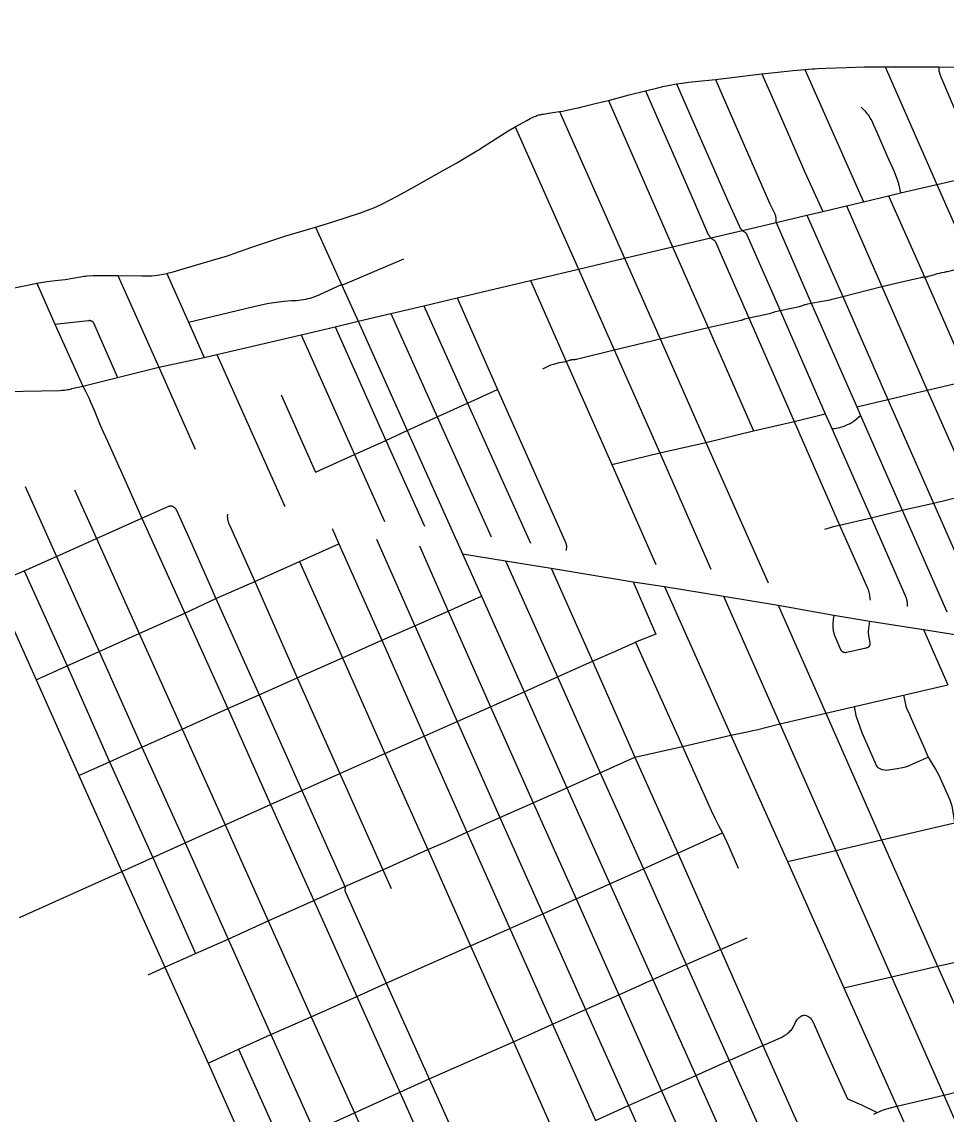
# Model space of a CAD drawing. Header units: inches. Extents: x 326453 to 344102, y 4677180 to 4689621.
# Drawn here: x 336058 to 338218, y 4686055 to 4688607 of the extents above; entities that cross this region are included whole.
import ezdxf

# ---------------------------------------------------------------- set-up
doc = ezdxf.new("R2010")
doc.units = ezdxf.units.IN
doc.header["$MEASUREMENT"] = 0
doc.layers.add('Street_Centreline', color=7, linetype='Continuous')

msp = doc.modelspace()

# ---------------------------------------------------------------- linework, layer by layer
at = {"layer": 'Street_Centreline'}
for p, q in [((337677.3, 4688472.7204), (337785.5711, 4688485.9256)), ((337886.3752, 4688496.1935), (338023.0824, 4688186.846)), ((338073.7624, 4688502.3652), (338194.3544, 4688227.2676)), ((338073.7624, 4688502.3652), (338198.8839, 4688502.0654)), ((337427.1832, 4688423.7911), (337577.356, 4688081.65)), ((337312.8833, 4688397.5463), (337464.9904, 4688055.1304)), ((337209.9152, 4688362.2047), (337357.1836, 4688029.6868)), ((338194.3544, 4688227.2676), (338302.4866, 4688252.5087)), ((338109.5698, 4688207.601), (338194.3544, 4688227.2676)), ((338194.3544, 4688227.2676), (338276.9779, 4688039.0686)), ((338081.3592, 4688200.6), (338109.5698, 4688207.601)), ((337927.7052, 4688164.336), (337983.6112, 4688177.3319)), ((337983.6112, 4688177.3319), (338023.0824, 4688186.846)), ((337983.6112, 4688177.3319), (338066.1654, 4687989.46)), ((338023.0824, 4688186.846), (338081.3592, 4688200.6)), ((338081.3592, 4688200.6), (338165.3376, 4688011.6477)), ((337819.1327, 4688138.4606), (337890.7076, 4688155.6044)), ((337890.7076, 4688155.6044), (337927.7052, 4688164.336)), ((337890.7076, 4688155.6044), (337974.551, 4687965.7584)), ((336743.4383, 4688127.7381), (336803.8677, 4687994.0652)), ((337740.6074, 4688120.139), (337819.1327, 4688138.4606)), ((337819.1327, 4688138.4606), (337900.956, 4687950.3772)), ((337577.356, 4688081.65), (337666.6519, 4688102.7823)), ((337464.9904, 4688055.1304), (337577.356, 4688081.65)), ((337577.356, 4688081.65), (337660.2088, 4687893.8562)), ((337357.1836, 4688029.6868), (337464.9904, 4688055.1304)), ((337464.9904, 4688055.1304), (337547.9559, 4687867.4886)), ((337245.1924, 4688003.2388), (337357.1836, 4688029.6868)), ((337357.1836, 4688029.6868), (337440.6022, 4687841.4336)), ((336092.5634, 4687997.2198), (336134.7675, 4687901.2714)), ((336281.6074, 4688014.8304), (336377.61, 4687800.6776)), ((336395.9238, 4688019.903), (336446.8411, 4687905.73)), ((337074.3788, 4687962.8996), (337245.1924, 4688003.2388)), ((337245.1924, 4688003.2388), (337328.712, 4687814.3255)), ((338165.3376, 4688011.6477), (338271.0664, 4687770.5948)), ((336803.8677, 4687994.0652), (336842.8436, 4687908.22)), ((337974.551, 4687965.7584), (338066.1654, 4687989.46)), ((338066.1654, 4687989.46), (338171.8836, 4687747.1428)), ((336996.2444, 4687944.4472), (337074.3788, 4687962.8996)), ((337074.3788, 4687962.8996), (337168.7432, 4687749.1936)), ((337900.956, 4687950.3772), (338007.2812, 4687708.2216)), ((337974.551, 4687965.7584), (338079.988, 4687725.4136)), ((336842.8436, 4687908.22), (336919.4656, 4687926.3152)), ((336919.4656, 4687926.3152), (336996.2444, 4687944.4472)), ((336919.4656, 4687926.3152), (337027.6608, 4687685.1028)), ((336996.2444, 4687944.4472), (337098.136, 4687717.1184)), ((337828.0588, 4687933.122), (337933.8357, 4687692.087)), ((336134.7675, 4687901.2714), (336199.9477, 4687756.338)), ((336446.8411, 4687905.73), (336483.4997, 4687823.5406)), ((336709.8084, 4687876.8024), (336788.9412, 4687895.4904)), ((336788.9412, 4687895.4904), (336842.8436, 4687908.22)), ((336788.9412, 4687895.4904), (336907.9656, 4687629.8348)), ((336842.8436, 4687908.22), (336957.1152, 4687653.0556)), ((337754.8932, 4687915.8032), (337861.4687, 4687674.23)), ((336513.1256, 4687830.3536), (336709.8084, 4687876.8024)), ((336709.8084, 4687876.8024), (336834.786, 4687596.942)), ((337547.9559, 4687867.4886), (337660.2088, 4687893.8562)), ((337660.2088, 4687893.8562), (337766.199, 4687652.1877)), ((337440.6022, 4687841.4336), (337547.9559, 4687867.4886)), ((337547.9559, 4687867.4886), (337655.1716, 4687624.9636)), ((336377.61, 4687800.6776), (336483.4997, 4687823.5406)), ((336483.4997, 4687823.5406), (336513.1256, 4687830.3536)), ((336513.1256, 4687830.3536), (336671.4992, 4687475.6664)), ((337440.6022, 4687841.4336), (337547.0558, 4687601.216)), ((336281.0879, 4687776.526), (336377.61, 4687800.6776)), ((336377.61, 4687800.6776), (336462.6591, 4687609.799)), ((337328.712, 4687814.3255), (337434.9714, 4687574.0045)), ((336199.9477, 4687756.338), (336281.0879, 4687776.526)), ((338171.8836, 4687747.1428), (338271.0664, 4687770.5948)), ((337098.136, 4687717.1184), (337168.7432, 4687749.1936)), ((338079.988, 4687725.4136), (338171.8836, 4687747.1428)), ((338171.8836, 4687747.1428), (338278.4399, 4687505.6539)), ((336663.3027, 4687736.0938), (336743.5104, 4687555.9156)), ((337027.6608, 4687685.1028), (337098.136, 4687717.1184)), ((337098.136, 4687717.1184), (337245.4226, 4687390.0839)), ((338007.2812, 4687708.2216), (338079.988, 4687725.4136)), ((338079.988, 4687725.4136), (338186.4556, 4687483.5912)), ((337861.4687, 4687674.23), (337933.8357, 4687692.087)), ((337933.8357, 4687692.087), (337949.2127, 4687657.8089)), ((338007.2812, 4687708.2216), (338016.2712, 4687688.111)), ((336957.1152, 4687653.0556), (337027.6606, 4687685.1027)), ((337027.6608, 4687685.1028), (337153.4947, 4687405.2486)), ((337766.199, 4687652.1877), (337861.4687, 4687674.23)), ((337861.4687, 4687674.23), (337967.2392, 4687432.104)), ((338016.2712, 4687688.111), (338113.2632, 4687466.848)), ((336907.9656, 4687629.8348), (336957.1152, 4687653.0556)), ((336957.1152, 4687653.0556), (337086.2677, 4687365.1054)), ((337655.1716, 4687624.9636), (337766.199, 4687652.1877)), ((337949.2127, 4687657.8089), (338040.6524, 4687449.5812)), ((336834.786, 4687596.942), (336907.9656, 4687629.8348)), ((336907.9656, 4687629.8348), (336997.6821, 4687430.0469)), ((337547.0558, 4687601.216), (337655.1716, 4687624.9636)), ((337655.1716, 4687624.9636), (337800.622, 4687297.244)), ((336743.5104, 4687555.9156), (336834.786, 4687596.942)), ((336834.786, 4687596.942), (336904.598, 4687440.7944)), ((337434.9715, 4687574.0045), (337547.0558, 4687601.216)), ((337547.0558, 4687601.216), (337666.2744, 4687329.8905)), ((337434.9715, 4687574.0045), (337537.8579, 4687340.0822)), ((336065.2183, 4687522.3815), (336138.57, 4687359.1716)), ((336181.0508, 4687514.8986), (336231.8912, 4687400.8848)), ((338186.4556, 4687483.5912), (338278.4399, 4687505.6539)), ((338040.6524, 4687449.5812), (338113.2632, 4687466.848)), ((338113.2632, 4687466.848), (338186.4556, 4687483.5912)), ((338113.2632, 4687466.848), (338217.8343, 4687230.2012)), ((338186.4556, 4687483.5912), (338301.1152, 4687221.89)), ((336231.8912, 4687400.8848), (336338.098, 4687448.3572)), ((336338.098, 4687448.3572), (336437.9132, 4687226.9456)), ((337967.2392, 4687432.104), (338040.6524, 4687449.5812)), ((336781.9846, 4687424.0538), (336797.7076, 4687388.7284)), ((336138.57, 4687359.1716), (336231.8912, 4687400.8848)), ((336231.8912, 4687400.8848), (336331.752, 4687179.48)), ((336706.4348, 4687347.6288), (336797.7076, 4687388.7284)), ((336797.7076, 4687388.7284), (336897.9589, 4687163.8897)), ((336885.8073, 4687399.5538), (336975.3948, 4687197.3724)), ((336985.8705, 4687383.6001), (337052.876, 4687231.5924)), ((337086.2677, 4687365.1054), (337131.0192, 4687266.1044)), ((337086.2677, 4687365.1054), (337187.0336, 4687348.8004)), ((336063.3629, 4687325.6394), (336138.57, 4687359.1716)), ((336138.57, 4687359.1716), (336238.3344, 4687137.588)), ((336601.5164, 4687300.3848), (336706.4348, 4687347.6288)), ((336706.4348, 4687347.6288), (336806.2472, 4687122.6672)), ((337187.0336, 4687348.8004), (337308.2258, 4687078.2886)), ((337187.0336, 4687348.8004), (337293.528, 4687331.5684)), ((335990.7191, 4687295.2327), (336063.3629, 4687325.6394)), ((336063.3629, 4687325.6394), (336163.1558, 4687103.7921)), ((337293.528, 4687331.5684), (337485.5384, 4687300.282)), ((337293.528, 4687331.5684), (337389.9429, 4687114.8982)), ((335990.7191, 4687295.2327), (336091.2002, 4687071.2286)), ((336511.0189, 4687260.6666), (336601.5164, 4687300.3848)), ((336601.5164, 4687300.3848), (336700.902, 4687076.1408)), ((337485.5384, 4687300.282), (337558.3836, 4687288.7128)), ((337558.3836, 4687288.7128), (337713.1364, 4686942.0012)), ((337558.3836, 4687288.7128), (337696.2883, 4687266.4859)), ((336437.9132, 4687226.9456), (336511.0189, 4687260.6666)), ((336511.0189, 4687260.6666), (336611.7484, 4687036.1341)), ((337052.876, 4687231.5924), (337131.0192, 4687266.1044)), ((337131.0192, 4687266.1044), (337230.502, 4687043.2448)), ((337696.2883, 4687266.4859), (337823.7478, 4687245.2229)), ((337696.2883, 4687266.4859), (337827.5701, 4686968.3488)), ((336975.3948, 4687197.3724), (337052.876, 4687231.5924)), ((337052.876, 4687231.5924), (337152.2348, 4687008.5012)), ((337823.7478, 4687245.2229), (337953.9362, 4687222.3108)), ((337823.7478, 4687245.2229), (337934.8561, 4686993.5561)), ((336331.752, 4687179.48), (336437.9132, 4687226.9456)), ((336437.9132, 4687226.9456), (336538.4154, 4687003.9118)), ((337953.9362, 4687222.3108), (338037.7049, 4687208.3953)), ((338037.7049, 4687208.3953), (338162.8343, 4687188.7968)), ((336897.9589, 4687163.8897), (336975.3948, 4687197.3724)), ((336975.3948, 4687197.3724), (337074.5192, 4686974.002)), ((338162.8343, 4687188.7968), (338219.936, 4687059.3908)), ((338162.8343, 4687188.7968), (338302.9533, 4687166.3936)), ((336238.3344, 4687137.588), (336331.752, 4687179.48)), ((336331.752, 4687179.48), (336432.1075, 4686955.8535)), ((336806.2472, 4687122.6672), (336897.9589, 4687163.8897)), ((336897.9589, 4687163.8897), (336997.1432, 4686939.5311)), ((337443.9047, 4687138.4801), (337490.7411, 4687158.8245)), ((336163.1558, 4687103.7921), (336238.3344, 4687137.588)), ((336238.3344, 4687137.588), (336337.8792, 4686913.998)), ((337389.9429, 4687114.8982), (337443.9047, 4687138.4801)), ((336700.902, 4687076.1408), (336806.2472, 4687122.6672)), ((336806.2472, 4687122.6672), (336905.5532, 4686898.9956)), ((337308.2258, 4687078.2886), (337389.9429, 4687114.8982)), ((337389.9429, 4687114.8982), (337489.439, 4686890.2993)), ((336091.2002, 4687071.2286), (336163.1558, 4687103.7921)), ((336163.1558, 4687103.7921), (336262.7052, 4686880.1148)), ((336091.2002, 4687071.2286), (336191.0768, 4686847.8296)), ((336611.7484, 4687036.1341), (336700.902, 4687076.1408)), ((336700.902, 4687076.1408), (336800.5016, 4686852.3616)), ((337230.502, 4687043.2448), (337308.2258, 4687078.2886)), ((337308.2258, 4687078.2886), (337408.24, 4686854.134)), ((337934.8561, 4686993.5561), (338219.936, 4687059.3908)), ((336538.4154, 4687003.9118), (336611.7484, 4687036.1341)), ((336611.7484, 4687036.1341), (336711.4512, 4686812.8308)), ((337152.2348, 4687008.5012), (337230.502, 4687043.2448)), ((337230.502, 4687043.2448), (337330.4008, 4686819.454)), ((336432.1075, 4686955.8535), (336538.4154, 4687003.9118)), ((336538.4154, 4687003.9118), (336638.2152, 4686780.3204)), ((337074.5192, 4686974.002), (337152.2348, 4687008.5012)), ((337152.2348, 4687008.5012), (337251.8275, 4686783.7152)), ((337827.5701, 4686968.3488), (337934.8561, 4686993.5561)), ((337934.8561, 4686993.5561), (338065.4212, 4686697.8616)), ((336337.8792, 4686913.998), (336432.1075, 4686955.8535)), ((336432.1075, 4686955.8535), (336532.63, 4686732.7424)), ((336997.1432, 4686939.5311), (337074.5192, 4686974.002)), ((337074.5192, 4686974.002), (337174.0208, 4686749.7816)), ((337827.5701, 4686968.3488), (337958.3888, 4686673.0184)), ((336905.5532, 4686898.9956), (336997.1432, 4686939.5311)), ((336997.1432, 4686939.5311), (337096.8404, 4686715.3952)), ((337600.2987, 4686915.795), (337713.1364, 4686942.0012)), ((337713.1364, 4686942.0012), (337845.2736, 4686646.7632)), ((336262.7052, 4686880.1148), (336337.8792, 4686913.998)), ((336337.8792, 4686913.998), (336439.146, 4686690.4379)), ((337489.439, 4686890.2993), (337600.2987, 4686915.795)), ((336191.0768, 4686847.8296), (336262.7052, 4686880.1148)), ((336262.7052, 4686880.1148), (336363.3613, 4686656.3448)), ((336800.5016, 4686852.3616), (336905.5532, 4686898.9956)), ((336905.5537, 4686898.9958), (337005.6248, 4686674.756)), ((337408.24, 4686854.134), (337489.439, 4686890.2993)), ((337489.439, 4686890.2993), (337589.318, 4686666.3636)), ((336711.4512, 4686812.8308), (336800.5016, 4686852.3616)), ((336800.5016, 4686852.3616), (336900.4136, 4686627.8808)), ((337330.4008, 4686819.454), (337408.24, 4686854.134)), ((337408.24, 4686854.134), (337509.0408, 4686630.1344)), ((336191.0768, 4686847.8296), (336291.398, 4686624.04)), ((336638.2152, 4686780.3204), (336711.4512, 4686812.8308)), ((336711.4512, 4686812.8308), (336812.2092, 4686588.5828)), ((337251.8275, 4686783.7152), (337330.4008, 4686819.454)), ((337330.4008, 4686819.454), (337430.8724, 4686595.2968)), ((336532.63, 4686732.7424), (336638.2152, 4686780.3204)), ((336638.2152, 4686780.3204), (336739.1364, 4686556.0268)), ((337174.0208, 4686749.7816), (337251.8275, 4686783.7152)), ((337251.8275, 4686783.7152), (337351.7994, 4686559.8431)), ((337096.8404, 4686715.3952), (337174.0208, 4686749.7816)), ((337174.0208, 4686749.7816), (337274.3756, 4686525.2877)), ((338065.4212, 4686697.8616), (338349.816, 4686763.8728)), ((336439.146, 4686690.4379), (336532.63, 4686732.7424)), ((336532.63, 4686732.7424), (336633.1664, 4686508.4736)), ((337096.8404, 4686715.3952), (337196.8188, 4686490.9948)), ((337641.1473, 4686689.8804), (337693.8548, 4686713.7958)), ((337958.3888, 4686673.0184), (338065.4212, 4686697.8616)), ((338065.4212, 4686697.8616), (338195.83, 4686402.5796)), ((336363.3613, 4686656.3448), (336439.146, 4686690.4379)), ((336439.146, 4686690.4379), (336539.7102, 4686466.1365)), ((336900.4136, 4686627.8808), (337005.6248, 4686674.756)), ((337005.6248, 4686674.756), (337105.3683, 4686450.3665)), ((337589.318, 4686666.3636), (337641.1473, 4686689.8804)), ((337845.2736, 4686646.7632), (337958.3888, 4686673.0184)), ((337958.3888, 4686673.0184), (338088.488, 4686377.8044)), ((336291.398, 4686624.04), (336363.3613, 4686656.3448)), ((336363.3613, 4686656.3448), (336463.4985, 4686432.2305)), ((337509.0408, 4686630.1344), (337589.318, 4686666.3636)), ((337589.318, 4686666.3636), (337689.0938, 4686441.8156)), ((337845.2736, 4686646.7632), (337977.1604, 4686352.1092)), ((336052.1256, 4686516.3939), (336291.398, 4686624.04)), ((336291.398, 4686624.04), (336391.8524, 4686400.1852)), ((336812.2092, 4686588.5828), (336900.4136, 4686627.8808)), ((336900.4136, 4686627.8808), (336919.8308, 4686583.9232)), ((337430.8724, 4686595.2968), (337509.0408, 4686630.1344)), ((337509.0408, 4686630.1344), (337608.9276, 4686406.716)), ((337351.7994, 4686559.8431), (337430.8724, 4686595.2968)), ((337430.8724, 4686595.2968), (337530.986, 4686371.9376)), ((336739.1364, 4686556.0268), (336812.2092, 4686588.5828)), ((336633.1664, 4686508.4736), (336739.1364, 4686556.0268)), ((336739.1364, 4686556.0268), (336839.7724, 4686332.368)), ((337274.3756, 4686525.2877), (337351.7994, 4686559.8431)), ((337351.7994, 4686559.8431), (337451.6336, 4686336.235)), ((337196.8188, 4686490.9948), (337274.3756, 4686525.2877)), ((337274.3756, 4686525.2877), (337374.1547, 4686301.7127)), ((336539.7102, 4686466.1365), (336633.1664, 4686508.4736)), ((336633.1664, 4686508.4736), (336733.5316, 4686284.5868)), ((336463.4985, 4686432.2305), (336539.7102, 4686466.1365)), ((336539.7102, 4686466.1365), (336639.4755, 4686243.3318)), ((337105.3683, 4686450.3665), (337196.8188, 4686490.9948)), ((337196.8188, 4686490.9948), (337296.965, 4686267.2014)), ((337689.0938, 4686441.8156), (337751.4127, 4686469.2111)), ((338195.83, 4686402.5796), (338479.7984, 4686468.1216)), ((336908.6338, 4686362.9438), (337105.3683, 4686450.3665)), ((337105.3683, 4686450.3665), (337205.5808, 4686226.0907)), ((337608.9276, 4686406.716), (337689.0938, 4686441.8156)), ((337689.0938, 4686441.8156), (337787.9616, 4686217.5392)), ((336391.8524, 4686400.1852), (336463.4985, 4686432.2305)), ((336352.5238, 4686382.5946), (336391.8524, 4686400.1852)), ((336391.8524, 4686400.1852), (336492.394, 4686176.1368)), ((337530.986, 4686371.9376), (337608.9276, 4686406.716)), ((337608.9276, 4686406.716), (337709.5385, 4686182.2548)), ((338088.488, 4686377.8044), (338195.83, 4686402.5796)), ((338195.83, 4686402.5796), (338317.0452, 4686128.1144)), ((337451.6336, 4686336.235), (337530.986, 4686371.9376)), ((337530.986, 4686371.9376), (337631.8392, 4686147.6114)), ((337977.1604, 4686352.1092), (338088.488, 4686377.8044)), ((338088.488, 4686377.8044), (338210.2148, 4686101.5892)), ((336839.7724, 4686332.368), (336908.6338, 4686362.9438)), ((336908.6338, 4686362.9438), (337008.9632, 4686139.5708)), ((337977.1604, 4686352.1092), (338100.8944, 4686075.6704)), ((336733.5316, 4686284.5868), (336839.7724, 4686332.368)), ((336839.7724, 4686332.368), (336940.5084, 4686108.4864)), ((337374.1547, 4686301.7127), (337451.6336, 4686336.235)), ((337451.6336, 4686336.235), (337551.5917, 4686111.7245)), ((337296.965, 4686267.2014), (337374.1547, 4686301.7127)), ((337374.1547, 4686301.7127), (337474.1679, 4686077.5434)), ((336639.4755, 4686243.3318), (336733.5316, 4686284.5868)), ((336733.5316, 4686284.5868), (336834.1292, 4686060.1812)), ((337205.5808, 4686226.0907), (337296.965, 4686267.2014)), ((337296.965, 4686267.2014), (337397.2124, 4686042.2287)), ((336563.8561, 4686208.8645), (336639.4755, 4686243.3318)), ((336639.4755, 4686243.3318), (336740.1992, 4686017.5292)), ((337008.9632, 4686139.5708), (337205.5808, 4686226.0907)), ((337205.5808, 4686226.0907), (337305.5198, 4686002.0484)), ((337709.5385, 4686182.2548), (337787.9616, 4686217.5392)), ((337787.9616, 4686217.5392), (337892.0985, 4685984.519)), ((336492.394, 4686176.1368), (336563.8561, 4686208.8645)), ((336563.8561, 4686208.8645), (336664.6269, 4685983.6828)), ((336492.394, 4686176.1368), (336592.9744, 4685951.5265)), ((337631.8392, 4686147.6114), (337709.5385, 4686182.2548)), ((337709.5385, 4686182.2548), (337814.0232, 4685949.4708)), ((336940.5084, 4686108.4864), (337008.9632, 4686139.5708)), ((337008.9632, 4686139.5708), (337109.5316, 4685914.9296)), ((337551.5917, 4686111.7245), (337631.8392, 4686147.6114)), ((337631.8392, 4686147.6114), (337735.9864, 4685914.5696)), ((337474.1679, 4686077.5434), (337551.5917, 4686111.7245)), ((337551.5917, 4686111.7245), (337708.5319, 4685760.7383)), ((338210.2148, 4686101.5892), (338317.0452, 4686128.1144)), ((336834.1292, 4686060.1812), (336940.5084, 4686108.4864)), ((336940.5084, 4686108.4864), (337040.886, 4685884.2516)), ((338100.8944, 4686075.6704), (338210.2148, 4686101.5892)), ((336740.1992, 4686017.5292), (336834.1292, 4686060.1812)), ((336834.1292, 4686060.1812), (336934.4326, 4685836.7567)), ((337397.2124, 4686042.2287), (337474.1679, 4686077.5434)), ((337474.1679, 4686077.5434), (337624.4221, 4685740.5464)), ((338100.8944, 4686075.6704), (338193.3278, 4685870.2809))]:
    msp.add_line(p, q, dxfattribs=at)
for points in [[(338198.8839, 4688502.0654), (338311.2578, 4688500.5611), (338480.591, 4688497.1349), (338485.8953, 4688497.1208), (338491.1968, 4688497.2932), (338496.4889, 4688497.6519), (338501.7652, 4688498.1964), (338507.019, 4688498.926), (338512.244, 4688499.8399), (338517.4336, 4688500.9369), (338538.9108, 4688506.8273), (338619.1887, 4688534.4202), (338640.1786, 4688541.2686), (338654.1766, 4688545.5838), (338668.3081, 4688549.4392), (338697.1977, 4688556.8497), (338785.1973, 4688580.7915), (338841.401, 4688596.0634), (338846.4337, 4688597.3467), (338851.504, 4688598.4719), (338856.6071, 4688599.4379), (338861.7378, 4688600.2437), (338888.8139, 4688607.0514)], [(337785.5711, 4688485.9256), (337816.1742, 4688489.1976), (337858.6421, 4688493.6839), (337886.3752, 4688496.1935)], [(337785.5711, 4688485.9256), (337821.0926, 4688404.6913), (337886.2045, 4688256.4417), (337927.7052, 4688164.336)], [(337886.3752, 4688496.1935), (337902.9873, 4688497.0496), (337909.1909, 4688497.5336), (337915.4067, 4688497.8195), (337934.7235, 4688498.5922), (337959.2733, 4688499.4583), (337983.6884, 4688500.2314), (338024.8242, 4688501.7772), (338066.5418, 4688502.3652), (338073.7624, 4688502.3652)], [(338198.8839, 4688502.0654), (338198.8839, 4688497.7355), (338198.8336, 4688497.152), (338198.8023, 4688496.5671), (338198.7903, 4688495.9815), (338198.7974, 4688495.3959), (338198.8236, 4688494.8108), (338198.869, 4688494.2268), (338198.9335, 4688493.6447), (338199.017, 4688493.065), (338199.1194, 4688492.4883), (338199.2406, 4688491.9152), (338199.3805, 4688491.3465), (338199.5389, 4688490.7826), (338201.4043, 4688484.8715), (338203.451, 4688479.0207), (338205.677, 4688473.2357), (338208.0803, 4688467.5221), (338227.9283, 4688422.2986), (338265.3588, 4688337.4394), (338290.4031, 4688280.6525), (338302.4866, 4688252.5087)], [(337513.9803, 4688445.915), (337542.8992, 4688453.3196), (337554.6692, 4688456.125), (337566.5261, 4688458.5365), (337586.0947, 4688462.1594)], [(337586.0947, 4688462.1594), (337599.6002, 4688464.313), (337614.6033, 4688466.484), (337629.6627, 4688468.2214), (337677.3, 4688472.7204)], [(337586.0947, 4688462.1594), (337708.238, 4688183.8948), (337733.1055, 4688129.0247), (337733.4209, 4688128.3596), (337733.759, 4688127.7058), (337734.1193, 4688127.064), (337734.5016, 4688126.435), (337734.9054, 4688125.8195), (337735.33, 4688125.2183), (337735.7752, 4688124.6321), (337736.2403, 4688124.0616), (337736.7247, 4688123.5075), (337737.228, 4688122.9703), (337737.7494, 4688122.4508), (337738.2885, 4688121.9496), (337738.8444, 4688121.4673), (337739.4167, 4688121.0043), (337740.0046, 4688120.5614), (337740.6074, 4688120.139)], [(337677.3, 4688472.7204), (337708.1773, 4688401.3087), (337804.437, 4688182.4599), (337815.7341, 4688158.7675), (337816.1377, 4688157.7852), (337816.5076, 4688156.7896), (337816.8432, 4688155.782), (337817.1443, 4688154.7635), (337817.4105, 4688153.7354), (337817.6414, 4688152.6987), (337817.8369, 4688151.6548), (337817.9966, 4688150.6049), (337818.1204, 4688149.5501), (337818.2082, 4688148.4917), (337818.2598, 4688147.4309), (337818.2752, 4688146.3689), (337818.2544, 4688145.3071), (337818.1973, 4688144.2466), (337818.1754, 4688143.8453), (337818.1666, 4688143.4435), (337818.1708, 4688143.0416), (337818.1881, 4688142.64), (337818.2184, 4688142.2393), (337818.2618, 4688141.8397), (337818.3181, 4688141.4418), (337818.3873, 4688141.0459), (337818.4694, 4688140.6525), (337818.5643, 4688140.2619), (337818.6717, 4688139.8746), (337818.7918, 4688139.4911), (337819.1327, 4688138.4606)], [(337427.1832, 4688423.7911), (337475.7132, 4688436.3508), (337513.9803, 4688445.915)], [(337513.9803, 4688445.915), (337540.574, 4688385.7183), (337578.0487, 4688300.3072), (337628.2928, 4688184.6213), (337659.7996, 4688112.445), (337660.2128, 4688111.5409), (337660.6567, 4688110.6515), (337661.1308, 4688109.7777), (337661.6345, 4688108.9207), (337662.1671, 4688108.0814), (337662.7282, 4688107.2608), (337663.317, 4688106.4599), (337663.9329, 4688105.6796), (337664.5751, 4688104.9208), (337665.2428, 4688104.1844), (337665.9354, 4688103.4713), (337666.6519, 4688102.7823)], [(337312.8833, 4688397.5463), (337320.3317, 4688398.9294), (337352.4417, 4688405.4863), (337357.4448, 4688406.5793), (337362.4162, 4688407.8086), (337402.3149, 4688417.7805), (337427.1832, 4688423.7911)], [(338017.1902, 4688408.1738), (338020.172, 4688405.3273), (338023.0551, 4688402.381), (338025.8363, 4688399.3383), (338028.5123, 4688396.2027), (338031.0801, 4688392.9779), (338033.5367, 4688389.6676), (338035.8792, 4688386.2756), (338038.1049, 4688382.8058), (338040.2113, 4688379.2624), (338042.1958, 4688375.6492), (338044.0563, 4688371.9707), (338045.7905, 4688368.231), (338054.0241, 4688349.6536), (338078.5811, 4688293.5967), (338094.51, 4688257.6733), (338102.3783, 4688236.6126), (338103.1521, 4688234.5056), (338103.8612, 4688232.3758), (338104.5047, 4688230.2254), (338105.0823, 4688228.0563), (338105.5932, 4688225.8705), (338109.5698, 4688207.601)], [(337209.9152, 4688362.2047), (337237.0597, 4688377.1865), (337244.897, 4688381.3289), (337252.879, 4688385.1849), (337255.2782, 4688386.2453), (337257.7096, 4688387.2294), (337260.1708, 4688388.1362), (337262.6595, 4688388.965), (337265.173, 4688389.7148), (337267.709, 4688390.3849), (337270.2648, 4688390.9747), (337272.838, 4688391.4835), (337275.426, 4688391.9108), (337287.2008, 4688393.8053), (337312.8833, 4688397.5463)], [(336743.4383, 4688127.7381), (336781.2421, 4688139.722), (336817.1148, 4688151.1838), (336848.2256, 4688161.1977), (336871.4404, 4688169.9158), (336879.9965, 4688173.2954), (336888.4332, 4688176.9629), (336896.7409, 4688180.9141), (336935.7469, 4688200.9424), (336974.1181, 4688221.966), (337044.1586, 4688261.699), (337062.2636, 4688271.6472), (337067.9707, 4688274.7984), (337073.5764, 4688278.1267), (337120.1244, 4688305.6948), (337124.4503, 4688308.358), (337128.6823, 4688311.1679), (337180.2977, 4688344.2733), (337194.9904, 4688353.4307), (337209.9152, 4688362.2047)], [(336395.9238, 4688019.903), (336401.1381, 4688021.1076), (336404.831, 4688022.0024), (336407.8621, 4688022.8077), (336410.8745, 4688023.6808), (336442.5454, 4688032.7433), (336515.788, 4688054.3566), (336535.4411, 4688060.3171), (336544.0411, 4688063.0537), (336552.5635, 4688066.0233), (336594.9149, 4688080.9266), (336636.5897, 4688095.1418), (336671.5444, 4688106.4629), (336743.4383, 4688127.7381)], [(337666.6519, 4688102.7823), (337719.8421, 4688115.2542), (337740.6074, 4688120.139)], [(337666.6519, 4688102.7823), (337667.3405, 4688102.1344), (337668.051, 4688101.5105), (337668.7824, 4688100.9113), (337669.5341, 4688100.3377), (337670.305, 4688099.7902), (337671.0942, 4688099.2696), (337671.9009, 4688098.7764), (337672.7241, 4688098.3112), (337673.0374, 4688098.134), (337673.3444, 4688097.946), (337673.6446, 4688097.7474), (337673.9376, 4688097.5385), (337674.2233, 4688097.3194), (337674.5011, 4688097.0905), (337674.7707, 4688096.8521), (337675.0319, 4688096.6044), (337675.2842, 4688096.3478), (337675.5275, 4688096.0825), (337675.7613, 4688095.8088), (337675.9855, 4688095.5272), (337676.1997, 4688095.2379), (337676.4037, 4688094.9414), (337676.5972, 4688094.6379), (337676.78, 4688094.3278), (337676.9518, 4688094.0115), (337677.1126, 4688093.6895), (337677.2619, 4688093.362), (337692.7609, 4688057.7548), (337754.8932, 4687915.8032)], [(337740.6074, 4688120.139), (337747.1618, 4688115.1755), (337747.5273, 4688114.792), (337747.8798, 4688114.3964), (337748.2186, 4688113.9891), (337748.5436, 4688113.5706), (337748.8542, 4688113.1415), (337749.1502, 4688112.702), (337749.4312, 4688112.2529), (337749.6969, 4688111.7945), (337749.947, 4688111.3275), (337750.1813, 4688110.8522), (337750.3993, 4688110.3694), (337750.6009, 4688109.8794), (337750.7859, 4688109.383), (337750.9541, 4688108.8805), (337751.1052, 4688108.3727), (337753.4252, 4688102.5746), (337828.0588, 4687933.122)], [(336803.8677, 4687994.0652), (336808.6573, 4687993.9354), (336949.3816, 4688053.896)], [(338165.3376, 4688011.6477), (338167.3919, 4688011.799), (338169.4402, 4688012.0177), (338170.2062, 4688012.1246), (338170.9684, 4688012.2557), (338171.7261, 4688012.4108), (338172.4786, 4688012.5899), (338173.2249, 4688012.7927), (338173.9645, 4688013.019), (338174.6966, 4688013.2687), (338189.4013, 4688017.7103), (338194.9887, 4688019.3045), (338200.6225, 4688020.726), (338206.2973, 4688021.9734), (338212.0079, 4688023.0456), (338214.462, 4688023.5111), (338216.8986, 4688024.0611), (338219.3147, 4688024.695), (338276.9779, 4688039.0686)], [(336039.8175, 4687986.4977), (336070.8265, 4687992.8009), (336092.5634, 4687997.2198)], [(336092.5634, 4687997.2198), (336116.9095, 4688001.2066), (336123.0224, 4688002.101), (336129.1623, 4688002.7866), (336135.322, 4688003.2626), (336143.2988, 4688003.867), (336151.2531, 4688004.7186), (336159.1771, 4688005.8166), (336194.337, 4688011.8873), (336198.3407, 4688012.5884), (336202.364, 4688013.1661), (336206.4032, 4688013.6198), (336210.4544, 4688013.9491), (336224.257, 4688014.6969), (336238.0732, 4688015.124), (336259.8422, 4688015.2605), (336281.6074, 4688014.8304)], [(336281.6074, 4688014.8304), (336337.5178, 4688014.3866), (336343.4974, 4688014.0996), (336349.4831, 4688014.0088), (336355.4685, 4688014.1142), (336361.4473, 4688014.4157), (336367.413, 4688014.9129), (336373.3592, 4688015.6055), (336379.2795, 4688016.4926), (336395.9238, 4688019.903)], [(338066.1654, 4687989.46), (338115.7676, 4688000.9242), (338150.1299, 4688009.0398), (338156.9245, 4688010.5064), (338158.5913, 4688010.8392), (338160.2676, 4688011.1199), (338161.9519, 4688011.3484), (338163.6424, 4688011.5244), (338165.3376, 4688011.6477)], [(336446.8411, 4687905.73), (336599.3425, 4687942.9541), (336616.8095, 4687946.7933), (336634.3899, 4687950.0742), (336652.0658, 4687952.7936), (336669.8194, 4687954.9487), (336687.6327, 4687956.5373), (336693.1774, 4687956.6904), (336698.715, 4687957.0116), (336704.2403, 4687957.5006), (336709.7482, 4687958.1569), (336715.2337, 4687958.98), (336720.6916, 4687959.9691), (336725.7225, 4687961.0931), (336730.7106, 4687962.3936), (336735.6499, 4687963.8689), (336740.5341, 4687965.5172), (336745.3573, 4687967.3364), (336750.1135, 4687969.3243), (336754.7967, 4687971.4783), (336803.8677, 4687994.0652)], [(337828.0588, 4687933.122), (337873.3188, 4687942.9361), (337875.0774, 4687943.324), (337876.8219, 4687943.7711), (337878.5504, 4687944.2769), (337880.2607, 4687944.8407), (337881.951, 4687945.4619), (337884.1165, 4687946.259), (337886.307, 4687946.9845), (337888.5201, 4687947.6377), (337890.7535, 4687948.218), (337893.0047, 4687948.7245), (337900.956, 4687950.3772)], [(337900.956, 4687950.3772), (337909.2859, 4687952.2109), (337917.6615, 4687953.8229), (337926.0769, 4687955.212), (337936.6256, 4687956.8099), (337941.0956, 4687957.5413), (337945.5372, 4687958.4294), (337949.9448, 4687959.473), (337974.551, 4687965.7584)], [(337754.8932, 4687915.8032), (337792.4298, 4687923.7572), (337796.0624, 4687924.4444), (337799.6698, 4687925.2535), (337803.248, 4687926.1835), (337806.7928, 4687927.2335), (337810.3002, 4687928.4023), (337813.8812, 4687929.5961), (337817.5001, 4687930.6698), (337821.1527, 4687931.622), (337824.8351, 4687932.4519), (337828.0588, 4687933.122)], [(336134.7675, 4687901.2714), (336213.4036, 4687910.0954), (336213.7382, 4687910.1716), (336214.0753, 4687910.2361), (336214.4144, 4687910.2889), (336214.7551, 4687910.3299), (336215.097, 4687910.3591), (336215.4398, 4687910.3764), (336215.7829, 4687910.3818), (336216.126, 4687910.3753), (336216.4687, 4687910.3569), (336216.8105, 4687910.3266), (336217.1511, 4687910.2845), (336217.4901, 4687910.2306), (336217.8269, 4687910.165), (336218.1613, 4687910.0878), (336218.4928, 4687909.999), (336218.821, 4687909.8987), (336219.1455, 4687909.7872), (336219.466, 4687909.6644), (336219.782, 4687909.5306), (336220.0932, 4687909.3859), (336220.3992, 4687909.2305), (336220.6996, 4687909.0646), (336220.9941, 4687908.8884), (336221.2823, 4687908.7021), (336221.5639, 4687908.5059), (336221.8384, 4687908.3), (336222.1057, 4687908.0848), (336222.3654, 4687907.8604), (336222.6171, 4687907.6271), (336222.8606, 4687907.3853), (336223.0955, 4687907.1351), (336223.3216, 4687906.877), (336223.5387, 4687906.6111), (336223.7464, 4687906.3379), (336223.9445, 4687906.0577), (336224.1327, 4687905.7708), (336224.3109, 4687905.4775), (336224.4788, 4687905.1782), (336224.6362, 4687904.8732), (336224.783, 4687904.563), (336224.9189, 4687904.2479), (336281.0879, 4687776.526)], [(337660.2088, 4687893.8562), (337737.1828, 4687910.7549), (337737.8869, 4687910.9217), (337738.585, 4687911.1118), (337739.2765, 4687911.3248), (337739.9606, 4687911.5607), (337740.6365, 4687911.819), (337741.3035, 4687912.0996), (337741.9608, 4687912.4021), (337742.549, 4687912.6726), (337743.1461, 4687912.9231), (337743.7512, 4687913.1534), (337744.3637, 4687913.3631), (337744.983, 4687913.5521), (337745.6083, 4687913.7201), (337746.2388, 4687913.8669), (337754.8932, 4687915.8032)], [(337328.712, 4687814.3255), (337336.249, 4687817.3012), (337336.7584, 4687817.5032), (337337.2742, 4687817.6882), (337337.7959, 4687817.856), (337338.3229, 4687818.0064), (337338.8546, 4687818.1392), (337339.3904, 4687818.2543), (337339.9297, 4687818.3515), (337340.472, 4687818.4308), (337341.0165, 4687818.4921), (337341.5628, 4687818.5352), (337342.1103, 4687818.5602), (337342.6583, 4687818.567), (337344.1134, 4687818.5865), (337345.5669, 4687818.6571), (337347.017, 4687818.7787), (337348.462, 4687818.9511), (337349.9001, 4687819.1742), (337351.3294, 4687819.4477), (337352.7482, 4687819.7712), (337440.6022, 4687841.4336)], [(337274.5185, 4687796.9702), (337283.5971, 4687801.5084), (337288.6033, 4687804.2533), (337293.2864, 4687806.1906), (337299.0997, 4687807.9664), (337307.5373, 4687810.3993), (337312.7045, 4687811.8521), (337317.7107, 4687812.9819), (337322.7169, 4687813.4664), (337325.785, 4687813.9509), (337328.712, 4687814.3255)], [(335931.5041, 4687742.5041), (336146.6961, 4687746.8897), (336150.2476, 4687747), (336153.7939, 4687747.2224), (336157.3314, 4687747.557), (336160.8566, 4687748.0032), (336164.3659, 4687748.5606), (336167.8557, 4687749.2288), (336171.3228, 4687750.0069), (336174.7634, 4687750.8943), (336199.9477, 4687756.338)], [(336199.9477, 4687756.338), (336206.0494, 4687744.93), (336210.1125, 4687737.312), (336213.932, 4687729.569), (336217.5041, 4687721.7087), (336226.7196, 4687700.7848), (336234.7037, 4687681.4153), (336240.9362, 4687665.7414), (336247.5902, 4687650.2417), (336257.4961, 4687628.0018), (336301.1117, 4687531.3561), (336338.098, 4687448.3572)], [(337168.7432, 4687749.1936), (337325.6091, 4687395.2568), (337326.0663, 4687394.42), (337326.495, 4687393.5682), (337326.8945, 4687392.7024), (337327.2646, 4687391.8236), (337327.6048, 4687390.9328), (337327.9146, 4687390.0309), (337328.1938, 4687389.1191), (337328.4419, 4687388.1984), (337328.6588, 4687387.2699), (337328.8442, 4687386.3345), (337328.9978, 4687385.3934), (337329.1196, 4687384.4476), (337329.2093, 4687383.4983), (337329.2668, 4687382.5465), (337329.2921, 4687381.5932), (337329.2852, 4687380.6397), (337329.246, 4687379.6869), (337329.1747, 4687378.7361), (337329.0712, 4687377.7881), (337328.9357, 4687376.8442), (337328.7684, 4687375.9055), (337328.5695, 4687374.9729), (337328.3391, 4687374.0476), (337328.0776, 4687373.1306)], [(337949.2127, 4687657.8089), (337950.0192, 4687657.7241), (337950.828, 4687657.6665), (337951.6384, 4687657.6359), (337952.4493, 4687657.6326), (337953.2599, 4687657.6564), (337954.0692, 4687657.7074), (337954.8763, 4687657.7855), (337967.9317, 4687660.4189), (337971.2913, 4687661.3733), (337974.6181, 4687662.4364), (337977.9085, 4687663.6071), (337981.1591, 4687664.8842), (337985.9046, 4687666.896), (337990.6073, 4687669.0059), (337992.0285, 4687669.6894), (337993.4269, 4687670.4185), (337994.801, 4687671.1923), (337996.1494, 4687672.0102), (337997.4706, 4687672.8711), (337998.7633, 4687673.7744), (338000.0262, 4687674.7189), (338001.2579, 4687675.7037), (338016.2712, 4687688.111)], [(336338.098, 4687448.3572), (336400.7027, 4687476.2521), (336401.0468, 4687476.3985), (336401.3957, 4687476.5332), (336401.749, 4687476.6559), (336402.1062, 4687476.7667), (336402.4669, 4687476.8652), (336402.8308, 4687476.9515), (336403.1974, 4687477.0255), (336403.5663, 4687477.0869), (336403.9371, 4687477.1359), (336404.3093, 4687477.1722), (336404.6825, 4687477.196), (336405.0564, 4687477.2071), (336405.4303, 4687477.2055), (336405.8041, 4687477.1912), (336406.1771, 4687477.1643), (336406.549, 4687477.1248), (336406.9193, 4687477.0727), (336407.2877, 4687477.0081), (336407.6536, 4687476.9311), (336408.0168, 4687476.8417), (336408.3767, 4687476.74), (336408.7329, 4687476.6263)], [(336408.7329, 4687476.6263), (336409.3719, 4687476.3572), (336410.0015, 4687476.0671), (336410.6211, 4687475.7561), (336411.2301, 4687475.4247), (336411.8276, 4687475.0732), (336412.4131, 4687474.702), (336412.9859, 4687474.3115), (336413.5454, 4687473.9021), (336414.091, 4687473.4743), (336414.622, 4687473.0286), (336415.1379, 4687472.5655), (336415.4484, 4687472.2673), (336415.7488, 4687471.959), (336416.0387, 4687471.6408), (336416.3178, 4687471.3131), (336416.5858, 4687470.9762), (336416.8424, 4687470.6305), (336417.0872, 4687470.2765), (336417.3201, 4687469.9145), (336417.5407, 4687469.5448), (336417.7489, 4687469.168), (336417.9443, 4687468.7845), (336418.1268, 4687468.3946), (336448.0578, 4687401.562), (336511.0189, 4687260.6666)], [(336537.7818, 4687457.6098), (336537.6463, 4687456.2278), (336537.5569, 4687454.8421), (336537.5138, 4687453.4542), (336537.517, 4687452.0656), (336537.5665, 4687450.6778), (336537.6622, 4687449.2925), (336537.8041, 4687447.9112), (336537.992, 4687446.5353), (336538.2257, 4687445.1665), (336538.5049, 4687443.8062), (336538.8293, 4687442.4561), (336539.1986, 4687441.1174), (336539.6123, 4687439.7919), (336540.0699, 4687438.4808), (336540.5711, 4687437.1858), (336541.1151, 4687435.9082), (336601.5164, 4687300.3848)], [(338040.6524, 4687449.5812), (338120.5666, 4687267.7455), (338121.3316, 4687265.9183), (338122.0319, 4687264.0653), (338122.6667, 4687262.1889), (338123.2351, 4687260.2913), (338123.7364, 4687258.375), (338124.1701, 4687256.4422), (338124.5356, 4687254.4953), (338124.8324, 4687252.5368), (338125.0603, 4687250.5691), (338125.2188, 4687248.5946), (338125.3078, 4687246.6157), (338125.3272, 4687244.6349), (338125.277, 4687242.6547)], [(337932.6096, 4687422.6383), (337948.3241, 4687427.3503), (337952.7149, 4687428.7614), (337956.0083, 4687429.8588), (337959.3007, 4687430.4862), (337963.0637, 4687431.2699), (337967.2392, 4687432.104)], [(337967.2392, 4687432.104), (337989.6819, 4687381.9968), (338030.314, 4687290.6431), (338031.5495, 4687287.7329), (338032.6851, 4687284.7822), (338033.7196, 4687281.7947), (338034.6518, 4687278.7736), (338035.4805, 4687275.7225), (338036.2048, 4687272.645), (338036.8239, 4687269.5446), (338037.337, 4687266.4249), (338037.7436, 4687263.2895), (338038.0431, 4687260.1421), (338038.2353, 4687256.9863)], [(337485.5384, 4687300.282), (337534.7385, 4687184.9909), (337538.0209, 4687177.7149), (337490.7411, 4687158.8245)], [(337953.9362, 4687222.3108), (337952.3276, 4687212.1194), (337951.9082, 4687208.7575), (337951.5652, 4687205.3869), (337951.378, 4687202.8027), (337951.2826, 4687200.2136), (337951.2791, 4687197.6227), (337951.3675, 4687195.0333), (337951.5478, 4687192.4487), (337951.8196, 4687189.8721), (337952.1291, 4687187.6713), (337952.5128, 4687185.4822), (337952.97, 4687183.3073), (337953.5003, 4687181.149), (337954.1032, 4687179.0099), (337954.7779, 4687176.8923), (337955.5236, 4687174.7987), (337956.3396, 4687172.7314), (337968.9187, 4687142.3715), (337969.1616, 4687141.9568), (337969.4186, 4687141.5508), (337969.6895, 4687141.1539), (337969.9739, 4687140.7666), (337970.2716, 4687140.3894), (337970.5822, 4687140.0227), (337970.9052, 4687139.667), (337971.2403, 4687139.3226), (337971.5872, 4687138.99), (337971.9454, 4687138.6697), (337972.3144, 4687138.3619), (337972.6938, 4687138.067), (337973.0833, 4687137.7855), (337973.4822, 4687137.5176), (337973.8901, 4687137.2636), (337974.3066, 4687137.0239), (337974.7311, 4687136.7988), (337975.1631, 4687136.5884), (337975.6022, 4687136.3931), (337976.0478, 4687136.2132), (337976.4993, 4687136.0487), (337976.9562, 4687135.9), (337977.418, 4687135.7671), (337977.8841, 4687135.6503), (337978.354, 4687135.5497), (337978.8271, 4687135.4654), (337979.3028, 4687135.3975), (337979.7806, 4687135.3461), (337980.2598, 4687135.3112), (337980.74, 4687135.293), (337981.2205, 4687135.2913), (337981.7008, 4687135.3063), (337982.1803, 4687135.3379), (337982.6585, 4687135.386), (337983.1346, 4687135.4507), (337983.6083, 4687135.5317), (337984.0788, 4687135.6291), (338024.9928, 4687144.8387), (338027.2596, 4687145.3185), (338029.51, 4687145.8705), (338031.7415, 4687146.4941), (338032.0707, 4687146.5981), (338032.3961, 4687146.7134), (338032.7172, 4687146.84), (338033.0338, 4687146.9777), (338033.3454, 4687147.1264), (338033.6516, 4687147.2858), (338033.9521, 4687147.4557), (338034.2465, 4687147.6361), (338034.5344, 4687147.8265), (338034.8155, 4687148.0268), (338035.0896, 4687148.2369), (338035.3561, 4687148.4563), (338035.6148, 4687148.6849), (338035.8654, 4687148.9223), (338036.1076, 4687149.1683), (338036.3411, 4687149.4225), (338036.5656, 4687149.6848), (338036.7809, 4687149.9547), (338036.9866, 4687150.2319), (338037.1826, 4687150.5161), (338037.3685, 4687150.807), (338037.5442, 4687151.1042), (338037.7095, 4687151.4073), (338037.8641, 4687151.716), (338038.0078, 4687152.0298), (338038.1406, 4687152.3485), (338038.2622, 4687152.6716), (338038.3725, 4687152.9987), (338038.4713, 4687153.3295), (338038.5586, 4687153.6635), (338038.6342, 4687154.0003), (338038.698, 4687154.3396), (338038.75, 4687154.6809), (338038.79, 4687155.0238), (338038.8182, 4687155.3679), (338038.8343, 4687155.7127), (338038.8384, 4687156.0579), (338038.8305, 4687156.403), (338038.8106, 4687156.7477), (338038.7787, 4687157.0914), (338038.7349, 4687157.4339), (338038.6792, 4687157.7745), (338036.1379, 4687170.795), (338035.7729, 4687172.6926), (338035.4686, 4687174.6009), (338035.2253, 4687176.5179), (338035.0433, 4687178.4417), (338034.9228, 4687180.3704), (338034.8638, 4687182.3018), (338034.8665, 4687184.2342), (338034.9308, 4687186.1655), (338035.1406, 4687189.3808), (338035.4526, 4687192.5877), (338035.8666, 4687195.7831), (338037.7049, 4687208.3953)], [(337490.7411, 4687158.8245), (337569.3189, 4686984.7853), (337600.2987, 4686915.795)], [(338116.1517, 4687035.4234), (338119.2009, 4687021.0912), (338121.5761, 4687010.0664), (338124.2907, 4687002.6034), (338128.0232, 4686995.4797), (338134.4059, 4686981.1579), (338163.103, 4686916.6195), (338173.7205, 4686890.4015)], [(338000.9864, 4687008.8278), (338005.3862, 4686987.568), (338018.7769, 4686948.4961), (338049.9619, 4686877.5564), (338053.4236, 4686870.4619), (338055.1301, 4686868.1871), (338056.5523, 4686866.481), (338059.3966, 4686864.6327), (338062.5253, 4686863.0688), (338065.9384, 4686861.7892), (338071.9113, 4686860.794), (338076.1778, 4686860.6518), (338081.2975, 4686861.2205), (338085.9905, 4686862.0736), (338101.2576, 4686864.3526), (338117.7897, 4686867.0573), (338126.3225, 4686869.7586), (338145.5626, 4686878.0132), (338173.7205, 4686890.4015)], [(337713.1364, 4686942.0012), (337754.9224, 4686950.781), (337764.238, 4686952.6322), (337773.4864, 4686954.7938), (337827.5701, 4686968.3488)], [(337600.2987, 4686915.795), (337667.2523, 4686765.9754), (337675.5768, 4686748.3089), (337684.4471, 4686730.9101), (337693.8548, 4686713.7958)], [(338173.7205, 4686890.4015), (338185.6782, 4686871.5276), (338191.2475, 4686862.828), (338199.262, 4686848.8937), (338224.4892, 4686790.9311), (338229.4368, 4686776.8682), (338231.1772, 4686766.7767), (338233.2657, 4686753.5532), (338235.7708, 4686737.4016)], [(337005.6248, 4686674.756), (337046.5691, 4686692.4232), (337050.0354, 4686693.986), (337053.4492, 4686695.6601), (337096.8404, 4686715.3952)], [(337693.8548, 4686713.7958), (337708.23, 4686682.0962), (337730.4871, 4686631.8044)], [(336812.2092, 4686588.5828), (336812.2926, 4686588.4411), (336812.3711, 4686588.2967), (336812.4446, 4686588.1496), (336812.5129, 4686588), (336812.576, 4686587.8482), (336812.6338, 4686587.6943), (336812.6862, 4686587.5384), (336812.7332, 4686587.3809), (336812.7747, 4686587.2218), (336812.8107, 4686587.0614), (336812.8411, 4686586.8998), (336812.8659, 4686586.7373), (336812.885, 4686586.574), (336812.8985, 4686586.4101), (336812.9063, 4686586.2459), (336812.9084, 4686586.0815), (336812.9048, 4686585.9171), (336812.8955, 4686585.753), (336812.8805, 4686585.5892), (336812.8599, 4686585.4261), (336812.8337, 4686585.2638), (336812.8018, 4686585.1025), (336812.7644, 4686584.9424), (336812.7214, 4686584.7837), (336812.673, 4686584.6266), (336812.6191, 4686584.4713), (336812.5599, 4686584.3179), (336812.4755, 4686584.0991), (336812.3985, 4686583.8775), (336812.3292, 4686583.6534), (336812.2677, 4686583.427), (336812.2139, 4686583.1987), (336812.168, 4686582.9686), (336812.13, 4686582.7372), (336812.0999, 4686582.5045), (336812.0778, 4686582.271), (336812.051, 4686581.8279), (336812.039, 4686581.3841), (336812.0417, 4686580.9402), (336812.0591, 4686580.4966), (336812.0913, 4686580.0539), (336812.1381, 4686579.6124), (336812.1997, 4686579.1728), (336812.2757, 4686578.7354), (336812.3663, 4686578.3009), (336812.4713, 4686577.8695), (336812.5905, 4686577.4419), (336812.7239, 4686577.0185), (336812.8713, 4686576.5998), (336813.0325, 4686576.1861), (336813.2073, 4686575.7781), (336908.6338, 4686362.9438)], [(337787.9616, 4686217.5392), (337829.0781, 4686235.7357), (337832.6247, 4686237.4139), (337836.1265, 4686239.2946), (337839.5546, 4686241.3722), (337842.88, 4686243.6414), (337846.0739, 4686246.0967), (337849.1072, 4686248.7327), (337851.9511, 4686251.5439), (337854.5765, 4686254.5248), (337856.9545, 4686257.6702), (337859.0562, 4686260.9744), (337860.8526, 4686264.4321), (337863.444, 4686270.0342), (337864.5929, 4686272.3434), (337865.9222, 4686274.6748), (337867.4213, 4686276.9774), (337869.0795, 4686279.2001), (337870.8862, 4686281.2921), (337872.8308, 4686283.2022), (337874.9026, 4686284.8794), (337877.091, 4686286.2727), (337879.3854, 4686287.3311), (337881.7751, 4686288.0036), (337884.2495, 4686288.2391)], [(337884.2495, 4686288.2391), (337886.5197, 4686288.2374), (337888.7979, 4686287.833), (337891.0519, 4686287.0706), (337893.2491, 4686285.995), (337895.357, 4686284.6511), (337897.3434, 4686283.0836), (337899.1756, 4686281.3373), (337900.8212, 4686279.4571), (337902.2479, 4686277.4876), (337903.4231, 4686275.4737), (337904.3144, 4686273.4603), (337929.5005, 4686216.9059), (337957.3277, 4686154.4209), (337985.9768, 4686092.7755)], [(337985.9768, 4686092.7755), (338018.1832, 4686078.7355), (338054.7344, 4686061.1309)], [(338210.2148, 4686101.5892), (338294.1223, 4685912.2168), (338294.9525, 4685910.4103), (338295.8319, 4685908.6272), (338296.7598, 4685906.8689), (338297.7355, 4685905.1366), (338299.2007, 4685902.529), (338300.5885, 4685899.8794), (338301.8978, 4685897.1901), (338303.1274, 4685894.4635)], [(338047.0048, 4686057.6192), (338063.3222, 4686065.0325), (338065.448, 4686065.9533), (338067.605, 4686066.7984), (338069.7906, 4686067.5666), (338072.0019, 4686068.2571), (338074.2363, 4686068.869), (338100.8944, 4686075.6704)]]:
    msp.add_lwpolyline(points, dxfattribs=at)

doc.saveas('drawing.dxf')
